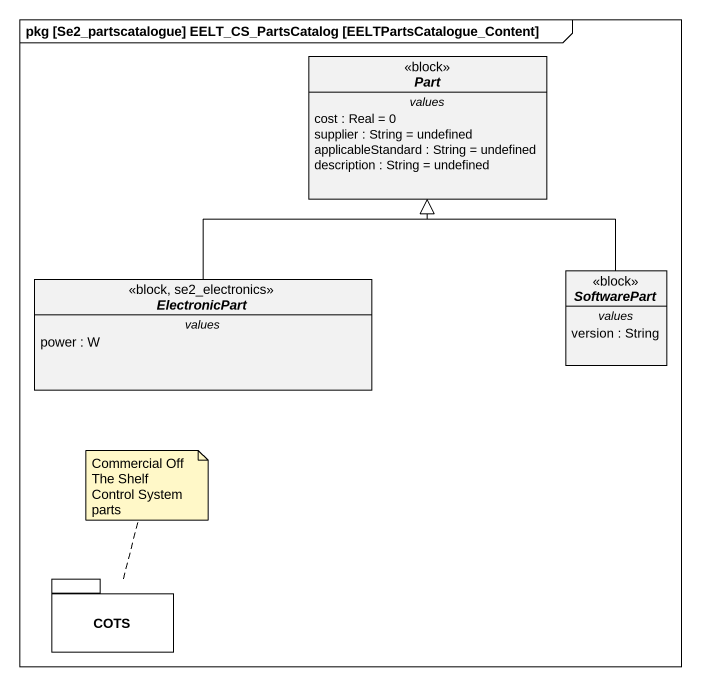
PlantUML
@startuml
mainframe pkg [Se2_partscatalogue] EELT_CS_PartsCatalog [EELTPartsCatalogue_Content]
hide circle
hide empty members
abstract class Part <<block>> {
  -- values --
  cost : Real = 0
  supplier : String = undefined
  applicableStandard : String = undefined
  description : String = undefined
}
abstract class ElectronicPart <<block, se2_electronics>> {
  -- values --
  power : W
}
abstract class SoftwarePart <<block>> {
  -- values --
  version : String
}
package COTS {
}
ElectronicPart -up-|> Part
SoftwarePart -up-|> Part
note top of COTS : Commercial Off The Shelf Control System parts
@enduml
